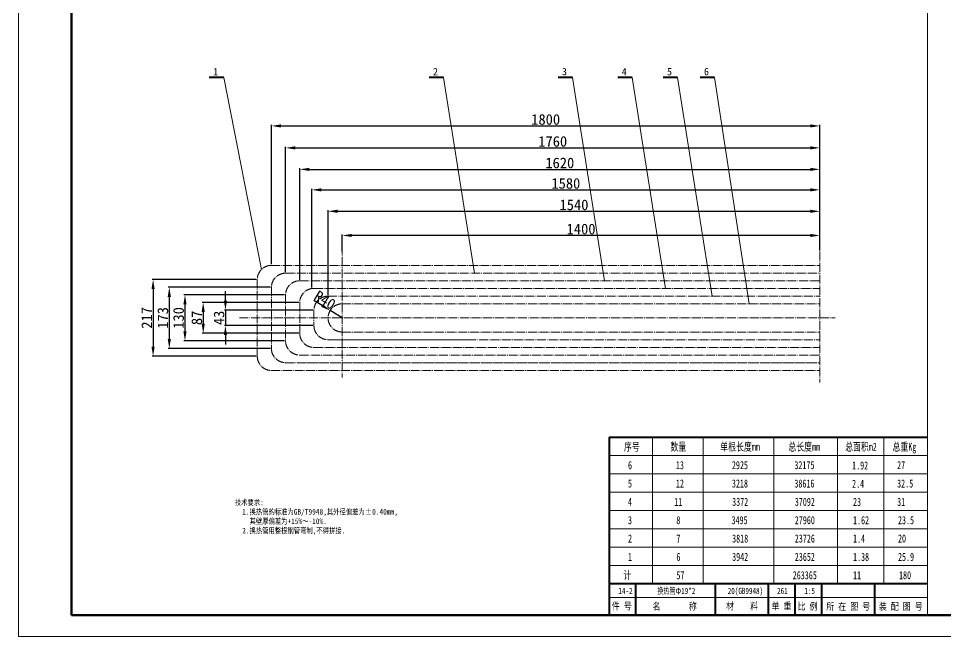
# Model space of a CAD drawing. Header units: millimetres. Extents: x 588 to 27563, y -8997 to 1800.
# Drawn here: x 20998 to 23617, y -8997 to -7250 of the extents above; entities that cross this region are included whole.
import ezdxf
from ezdxf.enums import TextEntityAlignment as Align

# ---------------------------------------------------------------- set-up
doc = ezdxf.new("R2010")
doc.units = ezdxf.units.MM
doc.header["$LTSCALE"] = 10
doc.header["$PDMODE"] = 1
doc.linetypes.add('ZXX-L', pattern=[3.28, 2.5, -0.3, 0.18, -0.3])
doc.layers.get('Defpoints').update_dxf_attribs({"linetype": 'CONTINUOUS'})
for name, color, linetype, lineweight in [('A 粗实线', 1, 'CONTINUOUS', 40), ('B 细实线', 7, 'CONTINUOUS', 18), ('C 文 字', 2, 'CONTINUOUS', 20), ('E 长中心线', 3, 'ZXX-L', 18), ('J 标注尺寸', 2, 'CONTINUOUS', 18)]:
    doc.layers.add(name, color=color, linetype=linetype, lineweight=lineweight)
doc.styles.add('PC_TEXTSTYLE', font='romans.shx', dxfattribs={"width": 0.8, "bigfont": 'hzfs.shx'})
doc.styles.get("Standard").update_dxf_attribs({"font": 'SIMFANG.TTF'})
doc.styles.add('标题中文', font='SIMFANG.TTF', dxfattribs={"width": 0.7})
doc.dimstyles.new('通用标注4.0', dxfattribs={"dimtxt": 30, "dimasz": 27, "dimexe": 3, "dimexo": 3, "dimgap": 3, "dimtad": 1, "dimdec": 0, "dimzin": 0, "dimdsep": 46, "dimtxsty": 'Standard', "dimcen": 3, "dimadec": 0, "dimazin": 0, "dimtfac": 0.375, "dimtdec": 0, "dimtmove": 2, "dimatfit": 3, "dimfxl": 0, "dimtzin": 0, "dimarcsym": 0})

# ---------------------------------------------------------------- blocks, each defined once
blk = doc.blocks.new('*D324')
at = {"layer": 'C 文 字', "color": 0, "lineweight": -2}
for p, q in [((21912.6, -7907.6), (21912.6, -7860.4)), ((23234.8, -7863.4), (21939.6, -7863.4)), ((23261.8, -7906), (23261.8, -7860.4))]:
    blk.add_line(p, q, dxfattribs=at)
at = {"layer": 'C 文 字', "color": 0}
for points in [[(21939.6, -7858.9), (21939.6, -7867.9), (21912.6, -7863.4)], [(23234.8, -7858.9), (23234.8, -7867.9), (23261.8, -7863.4)]]:
    blk.add_solid(points, dxfattribs=at)
at = {"layer": 'Defpoints', "color": 0}
for p in [(21912.6, -7863.4), (21912.6, -7910.6), (23261.8, -7909)]:
    blk.add_point(p, dxfattribs=at)
at = {"layer": 'C 文 字', "color": 0, "insert": (22587.2, -7845.4), "char_height": 30, "attachment_point": 5}
blk.add_mtext('1400', dxfattribs=at)
blk = doc.blocks.new('*D325')
at = {"layer": 'C 文 字', "color": 0, "lineweight": -2}
for p, q in [((21872.6, -8031.9), (21872.6, -7792.1)), ((21899.6, -7795.1), (23234.8, -7795.1)), ((23261.8, -7858.7), (23261.8, -7792.1))]:
    blk.add_line(p, q, dxfattribs=at)
at = {"layer": 'C 文 字', "color": 0}
for points in [[(21899.6, -7790.6), (21899.6, -7799.6), (21872.6, -7795.1)], [(23234.8, -7790.6), (23234.8, -7799.6), (23261.8, -7795.1)]]:
    blk.add_solid(points, dxfattribs=at)
at = {"layer": 'Defpoints', "color": 0}
for p in [(23261.8, -7795.1), (23261.8, -7861.7), (21872.6, -8034.9)]:
    blk.add_point(p, dxfattribs=at)
at = {"layer": 'C 文 字', "color": 0, "insert": (22567.2, -7777.1), "char_height": 30, "attachment_point": 5}
blk.add_mtext('1540', dxfattribs=at)
blk = doc.blocks.new('*D308')
at = {"layer": 'C 文 字', "color": 0, "lineweight": -2}
for p, q in [((21826.6, -8010.4), (21826.6, -7731.5)), ((21853.6, -7734.5), (23234.8, -7734.5)), ((23261.8, -7906), (23261.8, -7731.5))]:
    blk.add_line(p, q, dxfattribs=at)
at = {"layer": 'C 文 字', "color": 0}
for points in [[(21853.6, -7730), (21853.6, -7739), (21826.6, -7734.5)], [(23234.8, -7730), (23234.8, -7739), (23261.8, -7734.5)]]:
    blk.add_solid(points, dxfattribs=at)
at = {"layer": 'Defpoints', "color": 0}
for p in [(23261.8, -7734.5), (23261.8, -7909), (21826.6, -8013.4)]:
    blk.add_point(p, dxfattribs=at)
at = {"layer": 'C 文 字', "color": 0, "insert": (22544.2, -7716.5), "char_height": 30, "attachment_point": 5}
blk.add_mtext('1580', dxfattribs=at)
blk = doc.blocks.new('*D326')
at = {"layer": 'C 文 字', "color": 0, "lineweight": -2}
for p, q in [((21792.6, -7988.4), (21792.6, -7673.6)), ((21819.6, -7676.6), (23234.8, -7676.6)), ((23261.8, -7906), (23261.8, -7673.6))]:
    blk.add_line(p, q, dxfattribs=at)
at = {"layer": 'C 文 字', "color": 0}
for points in [[(21819.6, -7672.1), (21819.6, -7681.1), (21792.6, -7676.6)], [(23234.8, -7672.1), (23234.8, -7681.1), (23261.8, -7676.6)]]:
    blk.add_solid(points, dxfattribs=at)
at = {"layer": 'Defpoints', "color": 0}
for p in [(23261.8, -7676.6), (23261.8, -7909), (21792.6, -7991.4)]:
    blk.add_point(p, dxfattribs=at)
at = {"layer": 'C 文 字', "color": 0, "insert": (22527.2, -7658.6), "char_height": 30, "attachment_point": 5}
blk.add_mtext('1620', dxfattribs=at)
blk = doc.blocks.new('*D327')
at = {"layer": 'C 文 字', "color": 0, "lineweight": -2}
for p, q in [((21752.6, -7966.9), (21752.6, -7612.9)), ((21779.6, -7615.9), (23234.8, -7615.9)), ((23261.8, -7858.7), (23261.8, -7612.9))]:
    blk.add_line(p, q, dxfattribs=at)
at = {"layer": 'C 文 字', "color": 0}
for points in [[(21779.6, -7611.4), (21779.6, -7620.4), (21752.6, -7615.9)], [(23234.8, -7611.4), (23234.8, -7620.4), (23261.8, -7615.9)]]:
    blk.add_solid(points, dxfattribs=at)
at = {"layer": 'Defpoints', "color": 0}
for p in [(23261.8, -7615.9), (23261.8, -7861.7), (21752.6, -7969.9)]:
    blk.add_point(p, dxfattribs=at)
at = {"layer": 'C 文 字', "color": 0, "insert": (22507.2, -7597.9), "char_height": 30, "attachment_point": 5}
blk.add_mtext('1760', dxfattribs=at)
blk = doc.blocks.new('*D328')
at = {"layer": 'C 文 字', "color": 0, "lineweight": -2}
for p, q in [((21712.6, -7944.9), (21712.6, -7550.8)), ((21739.6, -7553.8), (23234.8, -7553.8)), ((23261.8, -7892.7), (23261.8, -7550.8))]:
    blk.add_line(p, q, dxfattribs=at)
at = {"layer": 'C 文 字', "color": 0}
for points in [[(21739.6, -7549.3), (21739.6, -7558.3), (21712.6, -7553.8)], [(23234.8, -7549.3), (23234.8, -7558.3), (23261.8, -7553.8)]]:
    blk.add_solid(points, dxfattribs=at)
at = {"layer": 'Defpoints', "color": 0}
for p in [(23261.8, -7553.8), (23261.8, -7895.7), (21712.6, -7947.9)]:
    blk.add_point(p, dxfattribs=at)
at = {"layer": 'C 文 字', "color": 0, "insert": (22487.2, -7535.8), "char_height": 30, "attachment_point": 5}
blk.add_mtext('1800', dxfattribs=at)
blk = doc.blocks.new('*D329')
at = {"layer": 'C 文 字', "color": 0, "lineweight": -2}
for p, q in [((21855.4, -8061.5), (21832.4, -8047.4)), ((21912.6, -8096.4), (21878.5, -8075.6))]:
    blk.add_line(p, q, dxfattribs=at)
at = {"layer": 'C 文 字', "color": 0}
blk.add_solid([(21857.8, -8057.6), (21853.1, -8065.3), (21878.5, -8075.6)], dxfattribs=at)
at = {"layer": 'Defpoints', "color": 0}
for p in [(21878.5, -8075.6), (21912.6, -8096.4)]:
    blk.add_point(p, dxfattribs=at)
at = {"layer": 'C 文 字', "color": 0, "insert": (21863.8, -8045.9), "char_height": 30, "attachment_point": 5, "rotation": 328.5614}
blk.add_mtext('R40', dxfattribs=at)
blk = doc.blocks.new('*D330')
at = {"layer": 'C 文 字', "color": 0, "lineweight": -2}
for p, q in [((21582.6, -8047.9), (21582.6, -8020.9)), ((21829.6, -8074.9), (21579.6, -8074.9)), ((21582.6, -8074.9), (21582.6, -8117.9)), ((21829.6, -8117.9), (21579.6, -8117.9)), ((21582.6, -8144.9), (21582.6, -8171.9))]:
    blk.add_line(p, q, dxfattribs=at)
at = {"layer": 'C 文 字', "color": 0}
for points in [[(21578.1, -8047.9), (21587.1, -8047.9), (21582.6, -8074.9)], [(21578.1, -8144.9), (21587.1, -8144.9), (21582.6, -8117.9)]]:
    blk.add_solid(points, dxfattribs=at)
at = {"layer": 'Defpoints', "color": 0}
for p in [(21832.6, -8074.9), (21582.6, -8117.9), (21832.6, -8117.9)]:
    blk.add_point(p, dxfattribs=at)
at = {"layer": 'C 文 字', "color": 0, "insert": (21564.6, -8096.4), "char_height": 30, "attachment_point": 5, "rotation": 90}
blk.add_mtext('43', dxfattribs=at)
blk = doc.blocks.new('*D331')
at = {"layer": 'C 文 字', "color": 0, "lineweight": -2}
for p, q in [((21789.6, -8052.9), (21516.8, -8052.9)), ((21519.8, -8079.9), (21519.8, -8112.9)), ((21789.6, -8139.9), (21516.8, -8139.9))]:
    blk.add_line(p, q, dxfattribs=at)
at = {"layer": 'C 文 字', "color": 0}
for points in [[(21515.3, -8079.9), (21524.3, -8079.9), (21519.8, -8052.9)], [(21515.3, -8112.9), (21524.3, -8112.9), (21519.8, -8139.9)]]:
    blk.add_solid(points, dxfattribs=at)
at = {"layer": 'Defpoints', "color": 0}
for p in [(21792.6, -8052.9), (21519.8, -8139.9), (21792.6, -8139.9)]:
    blk.add_point(p, dxfattribs=at)
at = {"layer": 'C 文 字', "color": 0, "insert": (21501.8, -8096.4), "char_height": 30, "attachment_point": 5, "rotation": 90}
blk.add_mtext('87', dxfattribs=at)
blk = doc.blocks.new('*D332')
at = {"layer": 'C 文 字', "color": 0, "lineweight": -2}
for p, q in [((21749.6, -8031.4), (21465.3, -8031.4)), ((21468.3, -8058.4), (21468.3, -8134.4)), ((21749.6, -8161.4), (21465.3, -8161.4))]:
    blk.add_line(p, q, dxfattribs=at)
at = {"layer": 'C 文 字', "color": 0}
for points in [[(21463.8, -8058.4), (21472.8, -8058.4), (21468.3, -8031.4)], [(21463.8, -8134.4), (21472.8, -8134.4), (21468.3, -8161.4)]]:
    blk.add_solid(points, dxfattribs=at)
at = {"layer": 'Defpoints', "color": 0}
for p in [(21752.6, -8031.4), (21468.3, -8161.4), (21752.6, -8161.4)]:
    blk.add_point(p, dxfattribs=at)
at = {"layer": 'C 文 字', "color": 0, "insert": (21450.3, -8096.4), "char_height": 30, "attachment_point": 5, "rotation": 90}
blk.add_mtext('130', dxfattribs=at)
blk = doc.blocks.new('*D333')
at = {"layer": 'C 文 字', "color": 0, "lineweight": -2}
for p, q in [((21709.6, -8009.9), (21421, -8009.9)), ((21424, -8036.9), (21424, -8155.9)), ((21709.6, -8182.9), (21421, -8182.9))]:
    blk.add_line(p, q, dxfattribs=at)
at = {"layer": 'C 文 字', "color": 0}
for points in [[(21419.5, -8036.9), (21428.5, -8036.9), (21424, -8009.9)], [(21419.5, -8155.9), (21428.5, -8155.9), (21424, -8182.9)]]:
    blk.add_solid(points, dxfattribs=at)
at = {"layer": 'Defpoints', "color": 0}
for p in [(21712.6, -8009.9), (21424, -8182.9), (21712.6, -8182.9)]:
    blk.add_point(p, dxfattribs=at)
at = {"layer": 'C 文 字', "color": 0, "insert": (21406, -8096.4), "char_height": 30, "attachment_point": 5, "rotation": 90}
blk.add_mtext('173', dxfattribs=at)
blk = doc.blocks.new('*D334')
at = {"layer": 'C 文 字', "color": 0, "lineweight": -2}
for p, q in [((21669.6, -7987.9), (21375.2, -7987.9)), ((21378.2, -8014.9), (21378.2, -8177.9)), ((21669.6, -8204.9), (21375.2, -8204.9))]:
    blk.add_line(p, q, dxfattribs=at)
at = {"layer": 'C 文 字', "color": 0}
for points in [[(21373.7, -8014.9), (21382.7, -8014.9), (21378.2, -7987.9)], [(21373.7, -8177.9), (21382.7, -8177.9), (21378.2, -8204.9)]]:
    blk.add_solid(points, dxfattribs=at)
at = {"layer": 'Defpoints', "color": 0}
for p in [(21672.6, -7987.9), (21378.2, -8204.9), (21672.6, -8204.9)]:
    blk.add_point(p, dxfattribs=at)
at = {"layer": 'C 文 字', "color": 0, "insert": (21360.2, -8096.4), "char_height": 30, "attachment_point": 5, "rotation": 90}
blk.add_mtext('217', dxfattribs=at)

msp = doc.modelspace()

# ---------------------------------------------------------------- linework, layer by layer
at = {"layer": 'A 粗实线'}
for p, q in [((21577.68, -7417.21), (21536.85, -7417.21)), ((22198.94, -7417.21), (22158.12, -7417.21)), ((22563.25, -7417.21), (22522.43, -7417.21)), ((22732, -7417.21), (22691.18, -7417.21)), ((22859.83, -7417.21), (22819.01, -7417.21)), ((22964.4, -7417.21), (22923.57, -7417.21)), ((22666.12, -8433.16), (22666.12, -8846.71)), ((22666.12, -8433.16), (23566.12, -8433.16)), ((22666.12, -8846.71), (23556.1, -8846.71)), ((22666.12, -8846.71), (23566.12, -8846.71)), ((22666.12, -8846.71), (23566.12, -8846.71)), ((22666.12, -8846.71), (22666.12, -8936.71)), ((22741.12, -8846.71), (22741.12, -8936.71)), ((22966.12, -8846.71), (22966.12, -8936.71)), ((23116.12, -8846.71), (23116.12, -8936.71)), ((23191.12, -8846.71), (23191.12, -8936.71)), ((23266.12, -8846.71), (23266.12, -8936.71)), ((23416.12, -8846.71), (23416.12, -8936.71))]:
    msp.add_line(p, q, dxfattribs=at)
at = {"layer": 'A 粗实线', "color": 5, "lineweight": 120}
msp.add_lwpolyline([(21148.12, -8936.71), (25984.12, -8936.71), (25984.12, -5492.71), (21148.12, -5492.71)], close=True, dxfattribs=at)
at = {"layer": 'B 细实线'}
for p, q in [((23566.12, -5492.71), (23566.12, -8936.71)), ((21684.3, -7959.64), (21577.68, -7417.21)), ((22286.15, -7969.92), (22198.94, -7417.21)), ((22653.86, -7991.42), (22563.25, -7417.21)), ((22826, -8012.92), (22732, -7417.21)), ((22957.3, -8034.92), (22859.83, -7417.21)), ((23061.87, -8056.42), (22964.4, -7417.21)), ((22789.46, -8846.71), (22789.46, -8433.16)), ((22932.02, -8846.71), (22932.02, -8433.16)), ((23131.82, -8846.71), (23131.82, -8433.16)), ((23311.68, -8846.71), (23311.68, -8433.16)), ((23442.61, -8846.71), (23442.61, -8433.16)), ((22666.12, -8485), (23566.12, -8485)), ((22666.12, -8536.84), (23566.12, -8536.84)), ((22666.12, -8588.68), (23566.12, -8588.68)), ((22666.12, -8640.52), (23566.12, -8640.52)), ((22666.12, -8692.36), (23566.12, -8692.36)), ((22666.12, -8744.2), (23566.12, -8744.2)), ((22666.12, -8796.04), (23566.12, -8796.04)), ((22666.12, -8886.71), (23566.12, -8886.71))]:
    msp.add_line(p, q, dxfattribs=at)
msp.add_lwpolyline([(20998.12, -8996.71), (26044.12, -8996.71), (26044.12, -5432.71), (20998.12, -5432.71)], close=True, dxfattribs=at)
at = {"layer": 'E 长中心线'}
for p, q in [((21912.58, -7892.4), (21912.58, -8264.76)), ((23261.79, -7909.04), (23261.79, -8279.13)), ((21712.58, -7947.92), (23261.79, -7947.92)), ((21752.58, -7969.92), (23261.79, -7969.92)), ((21672.58, -7987.92), (21672.58, -8204.92)), ((21712.58, -8009.92), (21712.58, -8182.92)), ((21792.58, -7991.42), (23261.79, -7991.42)), ((21752.58, -8031.42), (21752.58, -8161.42)), ((21832.58, -8012.92), (23261.79, -8012.92)), ((21872.58, -8034.92), (23261.79, -8034.92)), ((21792.58, -8052.92), (21792.58, -8139.92)), ((21912.58, -8056.42), (23261.79, -8056.42)), ((21832.58, -8074.92), (21832.58, -8117.92)), ((21622.1, -8096.42), (23305.42, -8096.42)), ((21912.58, -8136.42), (23261.79, -8136.42)), ((21912.58, -8136.42), (23261.79, -8136.42)), ((21872.58, -8157.92), (23261.79, -8157.92)), ((21892.58, -8157.92), (22276.8, -8157.92)), ((21832.58, -8179.92), (23261.79, -8179.92)), ((21792.58, -8201.42), (23261.79, -8201.42)), ((21712.58, -8244.92), (23261.79, -8244.92)), ((21752.58, -8222.92), (23261.79, -8222.92)), ((21812.58, -8222.92), (23261.79, -8222.92))]:
    msp.add_line(p, q, dxfattribs=at)
msp.add_lwpolyline([(21792.58, -7991.42, 0.4142136), (21752.58, -8031.42)], format="xyb", dxfattribs=at)
for centre, start, end in [((21712.58, -7987.92), 90, 180), ((21752.58, -8009.92), 90, 180), ((21832.58, -8052.92), 90, 180), ((21872.58, -8074.92), 90, 180), ((21912.58, -8096.42), 90, 270), ((21832.58, -8139.92), 180, 270), ((21872.58, -8117.92), 180, 270), ((21792.58, -8161.42), 180, 270), ((21752.58, -8182.92), 180, 270), ((21712.58, -8204.92), 180, 270)]:
    msp.add_arc(centre, 40, start, end, dxfattribs=at)

# ---------------------------------------------------------------- texts
at = {"layer": 'C 文 字', "style": '标题中文', "oblique": 0.5, "width": 0.8}
for s, p in [('件 号', (22702.26, -8920.5)), ('装 配 图 号', (23490.26, -8921.86))]:
    msp.add_text(s, height=20, rotation=0.09587, dxfattribs=at).set_placement(p, align=Align.CENTER)
for s, p in [('名       称', (22789.23, -8921.6)), ('材    料', (22996.73, -8921.05)), ('单 重', (23125.13, -8921.05)), ('比 例', (23198.86, -8921.6)), ('所 在 图 号', (23279.86, -8922.15))]:
    msp.add_text(s, height=20, rotation=0.09587, dxfattribs=at).set_placement(p)
at = {"layer": 'C 文 字', "insert": (21609.12, -8609.88), "char_height": 15.9252, "width": 6000, "attachment_point": 1, "style": 'PC_TEXTSTYLE'}
msp.add_mtext('{\\fFangSong_GB2312|b0|i0|c134|p49;技术要求:\\P  1.换热管的标准为GB/T9948,其外径偏差为%%p0.40mm,\\P    其壁厚偏差为+15%～-10%.\\P  2.换热管用整根钢管弯制,不得拼接.\\P  }', dxfattribs=at)
at = {"layer": 'J 标注尺寸', "style": '标题中文', "width": 0.7}
for s, height, p in [('序号', 22.68, (22708.47, -8472.04)), ('数量', 22.68, (22839.72, -8472.04)), ('单根长度mm', 22.68, (22980.61, -8472.04)), ('总长度mm', 22.68, (23172.77, -8472.04)), ('总面积m2', 22.68, (23333.24, -8472.04)), ('总重Kg', 22.68, (23467.09, -8472.04)), ('6', 22.68, (22719.77, -8523.88)), ('13', 22.68, (22855.11, -8523.88)), ('2925', 22.68, (23013.34, -8523.88)), ('32175', 22.68, (23189.76, -8523.88)), ('1.92', 22.68, (23352.74, -8524.75)), ('27', 22.68, (23479.98, -8523.88)), ('5', 22.68, (22719.77, -8575.72)), ('12', 22.68, (22855.11, -8575.72)), ('3218', 22.68, (23013.34, -8575.72)), ('38616', 22.68, (23189.76, -8575.72)), ('2.4', 22.68, (23352.74, -8576.59)), ('32.5', 22.68, (23479.98, -8575.72)), ('4', 22.68, (22719.77, -8627.56)), ('11', 22.68, (22850.45, -8627.56)), ('3372', 22.68, (23013.97, -8627.56)), ('37092', 22.68, (23190.99, -8627.56)), ('23', 22.68, (23355.43, -8627.56)), ('31', 22.68, (23479.97, -8627.56)), ('3', 22.68, (22719.77, -8679.4)), ('8', 22.68, (22856.38, -8679.4)), ('3495', 22.68, (23012.26, -8679.4)), ('27960', 22.68, (23190.99, -8679.4)), ('1.62', 22.68, (23355.43, -8679.4)), ('23.5', 22.68, (23482.47, -8679.4)), ('2', 22.68, (22719.77, -8731.24)), ('7', 22.68, (22856.42, -8731.24)), ('3818', 22.68, (23013.97, -8731.24)), ('23726', 22.68, (23190.99, -8731.24)), ('1.4', 22.68, (23355.43, -8731.24)), ('20', 22.68, (23482.47, -8731.24)), ('1', 22.68, (22719.77, -8783.08)), ('6', 22.68, (22856.42, -8783.08)), ('3942', 22.68, (23013.97, -8783.08)), ('23652', 22.68, (23190.99, -8783.08)), ('1.38', 22.68, (23355.43, -8783.08)), ('25.9', 22.68, (23482.47, -8783.08)), ('计', 22.68, (22706.66, -8834.92)), ('57', 22.68, (22856.42, -8834.92)), ('263365', 22.68, (23185.16, -8834.92)), ('11', 22.68, (23355.43, -8834.92)), ('180', 22.68, (23485.36, -8834.92)), ('14-2', 17.5, (22692.54, -8876.71)), ('换热管Φ19*2', 17.5, (22802.48, -8876.71)), ('20(GB9948)', 17.5, (23001.46, -8876.71)), ('261', 17.5, (23141, -8876.71)), ('1:5', 17.5, (23218, -8876.71))]:
    msp.add_text(s, height=height, dxfattribs=at).set_placement(p)
at = {"layer": 'J 标注尺寸', "char_height": 20.8, "attachment_point": 9}
for s, insert in [('{\\fSimSun|b0|i0|c134|p54;1}', (21561.84, -7410.97)), ('{\\fSimSun|b0|i0|c134|p54;2}', (22183.1, -7410.97)), ('{\\fSimSun|b0|i0|c134|p54;3}', (22547.42, -7410.97)), ('{\\fSimSun|b0|i0|c134|p54;4}', (22716.17, -7410.97)), ('{\\fSimSun|b0|i0|c134|p54;5}', (22844, -7410.97)), ('{\\fSimSun|b0|i0|c134|p54;6}', (22948.56, -7410.97))]:
    msp.add_mtext(s, dxfattribs=dict(at, insert=insert))

# ---------------------------------------------------------------- dimensions: what is measured, and where the dimension line sits
at = {"layer": 'C 文 字'}
for base, p1, p2, text, picture, middle in [((23261.79, -7553.84), (21712.58, -7947.92), (23261.79, -7895.67), '1800', '*D328', (22487.19, -7535.84)), ((23261.79, -7615.93), (21752.58, -7969.92), (23261.79, -7861.66), '1760', '*D327', (22507.19, -7597.93)), ((23261.79, -7676.56), (21792.58, -7991.42), (23261.79, -7909.04), '1620', '*D326', (22527.19, -7658.56)), ((23261.79, -7734.55), (21826.58, -8013.38), (23261.79, -7909.04), '1580', '*D308', (22544.19, -7716.55)), ((23261.79, -7795.09), (21872.58, -8034.92), (23261.79, -7861.66), '1540', '*D325', (22567.19, -7777.09)), ((21912.58, -7863.38), (23261.79, -7909.04), (21912.58, -7910.56), '1400', '*D324', (22587.19, -7845.38))]:
    dim = msp.add_linear_dim(base=base, p1=p1, p2=p2, text=text, dimstyle='通用标注4.0', dxfattribs=at)
    dim.commit()
    dim.dimension.update_dxf_attribs({"geometry": picture, "text_midpoint": middle})
for base, p1, p2, picture, middle in [((21378.24, -8204.92), (21672.58, -7987.92), (21672.58, -8204.92), '*D334', (21360.24, -8096.42)), ((21423.98, -8182.92), (21712.58, -8009.92), (21712.58, -8182.92), '*D333', (21405.98, -8096.42)), ((21468.31, -8161.42), (21752.58, -8031.42), (21752.58, -8161.42), '*D332', (21450.31, -8096.42)), ((21582.63, -8117.92), (21832.58, -8074.92), (21832.58, -8117.92), '*D330', (21564.63, -8096.42)), ((21519.79, -8139.92), (21792.58, -8052.92), (21792.58, -8139.92), '*D331', (21501.79, -8096.42))]:
    dim = msp.add_linear_dim(base=base, p1=p1, p2=p2, angle=90, dimstyle='通用标注4.0', dxfattribs=at)
    dim.commit()
    dim.dimension.update_dxf_attribs({"geometry": picture, "text_midpoint": middle})
dim = msp.add_radius_dim(center=(21912.58, -8096.42), mpoint=(21878.45, -8075.56), dimstyle='通用标注4.0', dxfattribs=at)
dim.commit()
dim.dimension.update_dxf_attribs({"geometry": '*D329', "text_midpoint": (21863.84, -8045.92), "dimtype": 164})

doc.saveas('drawing.dxf')
